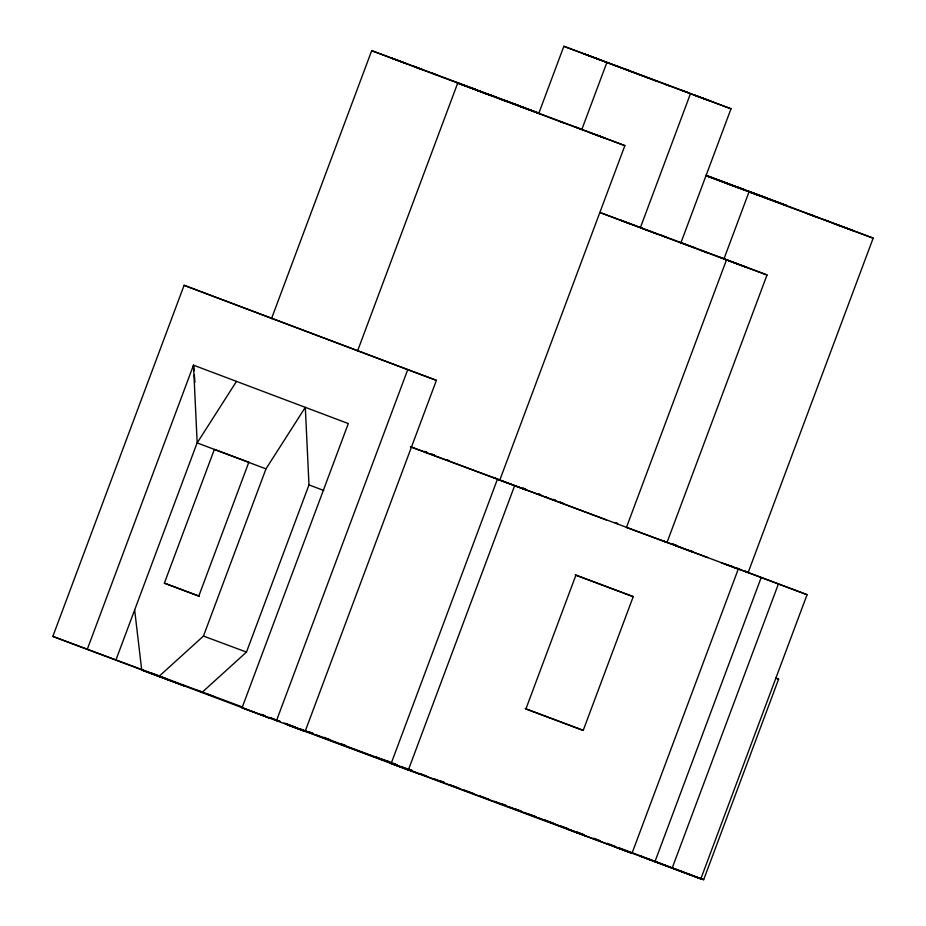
<?xml version="1.0" encoding="UTF-8"?>
<svg xmlns="http://www.w3.org/2000/svg" width="926" height="926" viewBox="0 0 926 926"><rect width="100%" height="100%" fill="white"/><g stroke="black" fill="none" stroke-linecap="round" stroke-linejoin="round"><path stroke-width="1.39" d="M87.241 649.381L52.828 636.405L184.1 285.312L436.401 380.355L305.129 731.436L242.056 707.777L348.315 423.564L193.499 365.168L87.241 649.381L184.714 686.016L141.713 669.984L134.664 610.107M115.912 660.064L197.169 442.721L193.499 365.168L193.974 370.875M248.77 462.387L198.766 596.136L164.365 583.149L214.369 449.411L249.453 462.479M271.48 318.718L371.696 50.675L422.488 69.566M158.913 676.478L203.465 636.058L265.97 468.869L305.314 407.347L308.983 484.9L246.478 652.089L201.914 692.509L141.713 669.984M357.494 351.162L457.699 83.12L481.196 91.79M276.457 720.752L407.729 369.671L184.1 285.312M515.365 104.511L538.851 113.169L563.853 46.3L629.958 70.897M563.853 46.3L606.854 62.517L581.852 129.397L472.85 88.618M514.613 485.78L408.354 769.981L391.154 763.499L497.412 479.286L526.084 489.97M410.901 446.888L499.843 479.981L624.865 145.613L575.683 127.128M640.433 227.518L690.437 93.769M680.703 243.353L731.008 108.793L681.837 90.308M726.447 259.963L626.439 527.45L667.009 542.474L767.017 274.987L717.847 256.49M633.234 596.645L575.879 575.278L525.875 709.027L583.218 730.394L633.234 596.645L575.208 574.768M391.154 763.499L631.995 853.332L738.253 569.12L721.053 562.638M809.868 214.334L873.172 238.156L748.15 572.523L724.664 563.865M745.094 571.319L807.067 594.689L700.808 878.901L654.937 861.724L761.195 577.523L410.38 446.772M672.137 868.218L778.396 584.005L761.195 577.523M700.808 878.901L640.595 856.191L703.679 879.7L778.627 679.117L775.953 678.11L778.627 679.117M236.5 381.385L197.169 442.917L265.97 468.869M492.817 96.165L477.828 90.644L486.81 94.07M731.008 108.793L664.903 84.197M624.865 145.613L558.76 121.028M873.172 238.156L790.654 207.436M767.017 274.987L642.864 228.71M598.972 59.345L583.982 53.812L656.777 81.164M695.889 95.748L710.948 101.293L694.488 95.054M406.734 63.697L391.814 58.199L405.6 63.431M729.491 184.332L706.006 175.662L758.753 195.49M752.039 192.666L767.098 198.21L747.733 190.883M763.672 197.053L787.158 205.711L737.976 187.226M589.746 132.568L604.805 138.113L595.765 134.675M424.328 451.379L426.932 452.339M560.103 502.332L562.707 503.293M412.267 65.7L437.697 75.237M501.024 99.117L518.791 105.668L504.948 100.425M721.053 181.126L772.122 200.259M753.417 193.279L726.065 183.163L739.839 188.395M807.055 213.57L818.642 217.888M832.277 222.969L853.112 230.655L839.338 225.435M665.968 237.079L599.863 212.494L656.303 233.699M643.929 228.861L619.922 219.983L628.962 223.432M700.913 250.39L708.737 253.307M729.109 260.901L746.958 267.487L724.514 259.002M407.729 369.671L436.401 380.355M446.529 459.632L449.075 460.569M614.899 522.565L617.561 523.56M523.074 488.534L525.748 489.53M615.003 522.611L617.63 523.584M523.34 488.639L525.968 489.623M545.68 496.961L548.308 497.945M707.58 557.498L665.979 541.965M778.396 584.005L807.067 594.689M164.365 583.149L199.437 596.228M203.465 636.058L246.478 652.089M52.828 636.405L241.13 706.503M308.902 731.76L312.965 733.276M323.811 737.316L330.582 739.839M341.428 743.879L345.491 745.395M381.037 758.799L389.858 762.005M393.133 763.302L397.161 764.807M407.915 768.812L411.943 770.316M440.174 780.838L444.202 782.343M270.681 717.916L280.161 721.447M285.578 723.472L295.07 727.003M300.487 729.028L312.675 733.566M315.384 734.573L396.675 764.876M400.738 766.392L411.584 770.432M419.709 773.453L426.481 775.976M434.607 779.009L444.098 782.551M449.515 784.565L458.995 788.095M464.424 790.121L473.904 793.651M479.321 795.677L488.801 799.207M494.229 801.233L506.418 805.77M544.094 819.765L553.493 823.26M561.538 826.258L568.251 828.758M576.308 831.768L583.01 834.268M593.751 838.262L600.465 840.773M340.328 744.226L584.19 835.113L538.608 817.913M242.056 707.777L270.728 718.46L201.914 692.509M654.937 861.724L568.911 829.673L586.123 836.155M624.448 68.79L688.006 92.565M606.854 62.517L670.424 86.303M722.986 181.6L744.157 189.494M706.237 175.292L723.854 181.89M432.28 73.177L475.547 89.347M705.681 175.384L726.563 183.221M766.601 198.152L812.912 215.515M456.449 82.495L495.85 96.952M518.294 105.61L539.881 113.678M790.989 207.598L749.018 191.89L724.016 258.759L682.034 243.04M414.698 66.903L478.256 90.679M564.27 123.123L457.699 83.12M660.446 234.984L694.789 247.855M523.109 488.233L525.806 489.241L523.155 488.245M555.577 500.399L552.88 499.38L555.519 500.387M672.658 544.129L676.721 545.657M431.69 454.087L434.398 455.094M424.351 451.587L427.06 452.606M493.396 477.446L496.116 478.464M560.438 502.471L563.135 503.478M661.916 540.448L664.625 541.455M606.414 519.984L499.843 479.981M823.99 219.67L830.668 222.171M489.576 94.649L538.851 113.169M420.96 69.207L371.696 50.675M500.202 99.105L506.881 101.617M730.082 565.67L732.559 566.596M560.462 502.251L562.927 503.177M431.91 454.388L434.375 455.326M737.501 568.46L739.978 569.397M672.345 543.875L677.739 545.912M689.858 550.484L692.555 551.502M737.015 568.263L739.712 569.282M675.181 545.46L692.382 551.954M308.983 484.9L323.764 490.479M525.204 708.506L583.218 730.394M607.167 843.297L615.211 846.329M619.228 847.846L703.679 879.7M502.598 804.138L506.615 805.655M514.636 808.676L521.326 811.199M529.359 814.232L536.05 816.755M509.103 806.789L521.176 811.338M523.85 812.345L535.923 816.906M385.864 760.489L389.834 761.994M614.795 846.85L631.995 853.332M375.725 756.797L379.695 758.29M197.516 690.333L204.125 692.822M206.776 693.817L213.397 696.317M419.825 774.182L287.928 724.954L305.129 731.436M150.313 672.658L167.513 679.14M269.223 717.418L279.953 721.458M283.981 722.986L338.974 743.728M744.944 571.284L747.085 572.106M663.792 541.235L667.009 542.474M194.344 375.146L194.935 382.276M265.253 715.891L261.19 714.386L265.206 715.902M540.691 494.82L537.994 493.813L540.691 494.82"/></g></svg>
